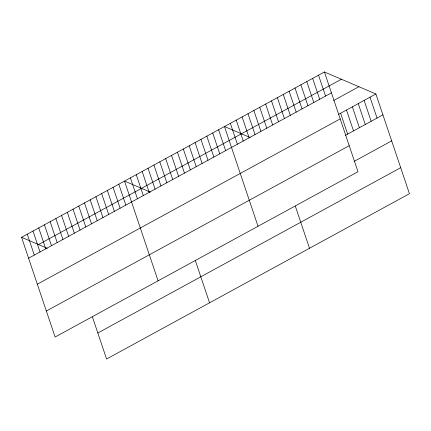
<?xml version="1.0" encoding="UTF-8"?>
<svg xmlns="http://www.w3.org/2000/svg" width="431" height="431" viewBox="0 0 431 431"><rect width="100%" height="100%" fill="white"/><g stroke="black" fill="none" stroke-linecap="round" stroke-linejoin="round"><path stroke-width="0.65" d="M324.414 71.982L357.978 171.71L55.114 337.026L21.55 237.298L324.414 71.982L375.886 93.974L409.45 193.702L106.586 359.018L92.417 316.92M38.537 244.555L341.4 79.239M28.581 258.191L331.444 92.875M333.621 100.515L358.899 86.717M338.26 114.511L375.886 93.974M37.335 284.207L340.199 118.891M345.29 135.404L382.917 114.867M46.359 311.01L349.223 145.694M354.045 161.42L391.671 140.883M97.832 333.001L400.695 167.686M250.206 137.532L224.47 126.536L258.029 226.264M150.263 192.086L124.521 181.09L158.085 280.818M21.55 237.298L47.286 248.294M370.008 97.18L377.039 118.072M364.13 100.391L371.161 121.283M358.247 103.602L365.283 124.494M352.369 106.807L359.4 127.7M346.492 110.018L353.522 130.911M340.614 113.229L347.645 134.122M318.536 75.193L325.567 96.086M312.653 78.399L319.689 99.292M306.775 81.61L313.806 102.503M300.897 84.815L307.928 105.714M295.019 88.026L302.05 108.919M289.136 91.237L296.172 112.13M283.259 94.443L290.289 115.341M277.381 97.654L284.412 118.547M271.503 100.865L278.534 121.757M265.62 104.07L272.656 124.963M295.337 206.158L309.506 248.256M259.742 107.281L266.773 128.174M253.864 110.492L260.895 131.385M247.987 113.698L255.017 134.591M242.103 116.909L249.14 137.801M236.226 120.12L243.256 141.012M230.348 123.325L237.379 144.218M218.587 129.747L225.623 150.64M212.709 132.953L219.74 153.845M206.832 136.164L213.862 157.056M200.954 139.369L207.984 160.267M195.071 142.58L202.107 163.473M189.193 145.791L196.224 166.684M183.315 148.997L190.346 169.895M177.437 152.208L184.468 173.1M171.554 155.419L178.59 176.311M165.676 158.624L172.707 179.522M195.394 260.712L209.558 302.81M159.799 161.835L166.829 182.728M153.921 165.046L160.952 185.939M148.038 168.252L155.074 189.144M142.16 171.463L149.191 192.355M136.282 174.674L143.313 195.566M130.404 177.879L137.435 198.772M118.805 184.215L125.836 205.108M113.084 187.334L120.114 208.227M107.362 190.459L114.393 211.352M101.641 193.578L108.671 214.471M95.919 196.703L102.95 217.596M90.198 199.828L97.228 220.72M84.476 202.947L91.512 223.84M78.76 206.072L85.791 226.965M73.038 209.191L80.069 230.084M67.317 212.316L74.347 233.209M61.595 215.441L68.626 236.333M55.874 218.56L62.904 239.453M50.152 221.685L57.183 242.578M44.431 224.804L51.467 245.702M38.715 227.929L45.745 248.822M32.993 231.054L40.024 251.946M27.272 234.173L34.302 255.066"/></g></svg>
